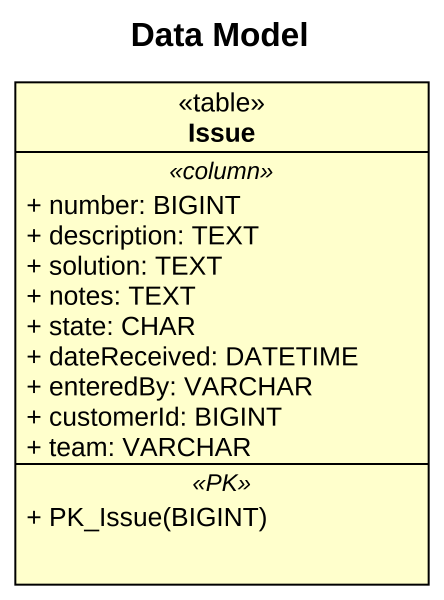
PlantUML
@startuml
title Data Model
hide circle
hide empty members
skinparam classAttributeIconSize 0
class Issue <<table>> {
  .. <<column>> ..
  + number: BIGINT
  + description: TEXT
  + solution: TEXT
  + notes: TEXT
  + state: CHAR
  + dateReceived: DATETIME
  + enteredBy: VARCHAR
  + customerId: BIGINT
  + team: VARCHAR
  .. <<PK>> ..
  + PK_Issue(BIGINT)
}
@enduml
